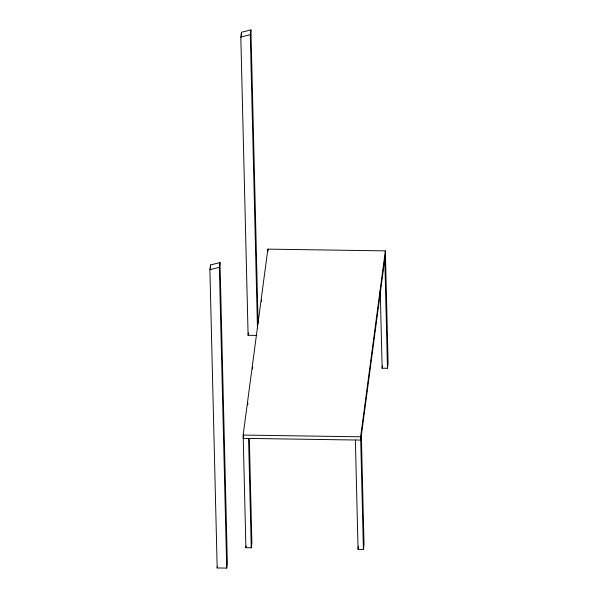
<?xml version="1.0" encoding="UTF-8"?>
<svg xmlns="http://www.w3.org/2000/svg" width="598" height="598" viewBox="0 0 598 598"><rect width="100%" height="100%" fill="white"/><g stroke="black" fill="none" stroke-linecap="round" stroke-linejoin="round"><path stroke-width="0.9" d="M209.891 269.713L210.526 264.944L219.997 262.559L227.352 563.331L226.717 568.1L217.179 567.958L209.891 269.713L219.361 267.321L219.997 262.559M256.774 335.433L248.103 335.299L240.815 37.054L241.45 32.285L250.928 29.9L258.097 323.204M257.461 327.973L250.293 34.669L250.928 29.9M217.179 567.958L217.388 566.373M248.103 335.299L248.424 332.922M249.321 438.297L251.878 543.021L251.242 547.783L245.905 547.708L243.154 435.067L267.867 249.134L385.359 250.868L388.109 363.509L387.474 368.278L382.137 368.196L380.231 290.351M243.655 435.172L243.229 438.349L360.721 440.083L385.433 254.15M247.669 404.951L247.916 403.104M252.461 368.929L252.707 367.082M261.423 301.512L261.67 299.665M245.905 547.708L246.114 546.116M355.384 440.008L358.053 549.368L363.397 549.442L360.639 436.802L385.359 250.868M358.053 549.368L358.479 546.183M382.137 368.196L382.451 365.812M363.397 549.442L364.025 544.673L361.356 435.314M240.815 37.054L250.293 34.669M243.154 435.067L360.639 436.802M384.806 258.919L387.474 368.278M267.867 249.134L267.926 251.594M241.45 32.285L241.562 36.941M248.574 438.431L251.242 547.783M219.361 267.321L226.717 568.1M210.526 264.944L210.638 269.601"/></g></svg>
